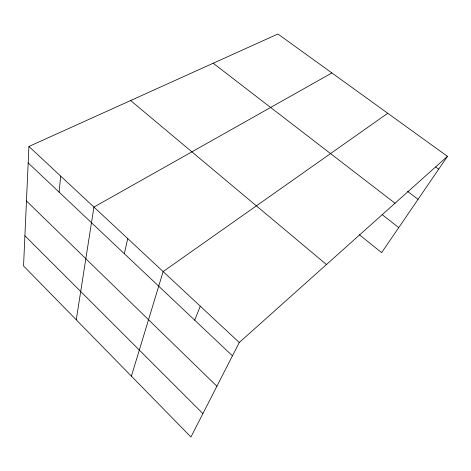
<?xml version="1.0" encoding="UTF-8"?>
<svg xmlns="http://www.w3.org/2000/svg" width="471" height="471" viewBox="0 0 471 471"><rect width="100%" height="100%" fill="white"/><g stroke="black" fill="none" stroke-linecap="round" stroke-linejoin="round"><path stroke-width="0.71" d="M28.908 146.481L23.55 265.944L190.943 437L239.262 342.517L447.45 156.348L277.925 34L28.908 146.481L239.262 342.517M59.122 192.144L60.677 176.089M76.261 319.803L93.929 207.081L331.878 72.94M124.332 253.728L127.729 238.579M131.403 376.152L163.137 271.579L387.757 113.264M194.706 320.18L200.269 306.185M447.45 156.348L381.622 252.644L359.45 234.811M435.728 166.987L438.689 169.16M407.592 191.397L418.065 199.333M213.192 63.238L395.016 203.231M382.116 214.593L398.743 227.599M130.638 100.529L326.456 264.543M28.172 162.919L232.456 355.823M26.464 200.964L216.907 386.238M24.904 235.759L202.913 413.603"/></g></svg>
